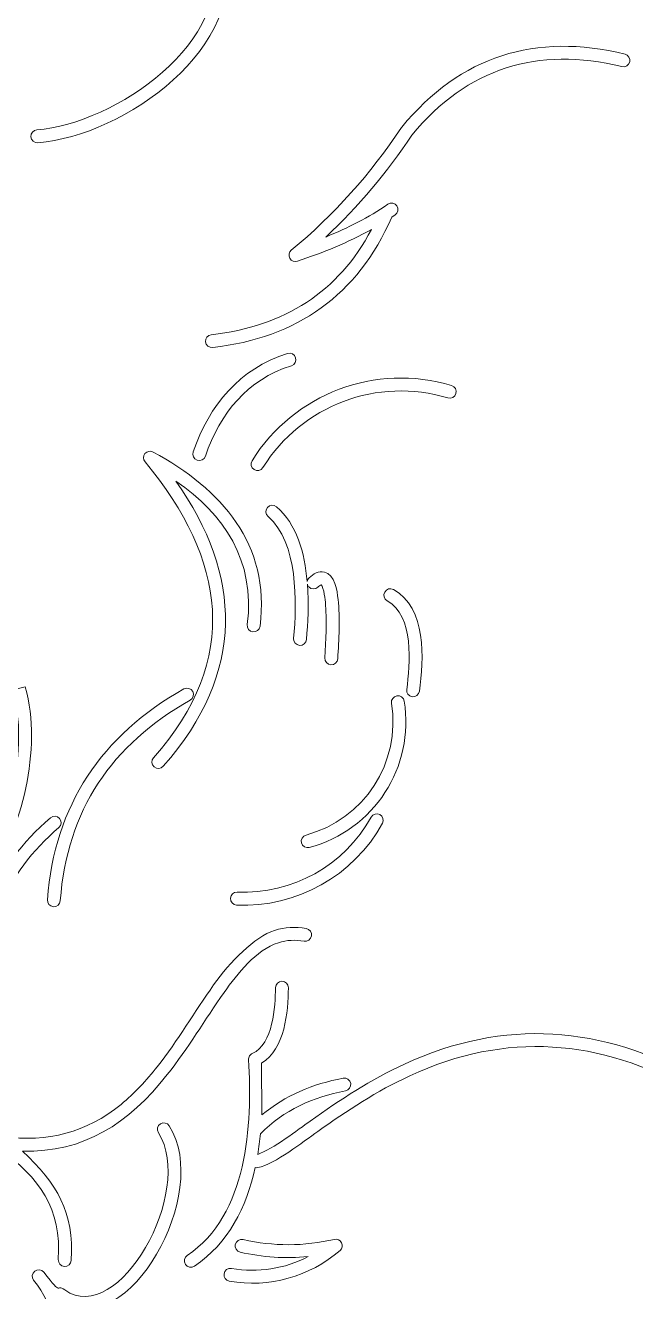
# Model space of a CAD drawing. Header units: centimetres. Extents: x -35.4 to 35.4, y -35.4 to 35.4.
# Drawn here: x 14.6 to 17.44, y -29.49 to -23.59 of the extents above; entities that cross this region are included whole.
import ezdxf

# ---------------------------------------------------------------- set-up
doc = ezdxf.new("R2010")
doc.units = ezdxf.units.CM
doc.header["$MEASUREMENT"] = 0
doc.layers.add('layer 1', color=7, linetype='Continuous')

msp = doc.modelspace()

# ---------------------------------------------------------------- linework, layer by layer
at = {"layer": 'layer 1', "color": 250, "lineweight": 9}
for points, knots in [([(25.92077, -18.09529), (25.92077, -18.09529), (7.04419, -17.76356), (7.04419, -17.76356), (7.04419, -17.76356), (7.04419, -17.76356), (7.04419, -20.26356), (7.04419, -20.26356), (7.04419, -20.26356), (7.04419, -20.26356), (6.44419, -20.26356), (6.44419, -20.26356), (6.44419, -20.26356), (6.44419, -20.26356), (6.44419, -23.76356), (6.44419, -23.76356), (6.44419, -23.76356), (6.44419, -23.76356), (7.04419, -23.76356), (7.04419, -23.76356), (7.04419, -23.76356), (7.04419, -23.76356), (7.04419, -29.17998), (7.04419, -29.17998), (7.04419, -29.17998), (7.04419, -29.17998), (6.44419, -29.17998), (6.44419, -29.17998), (6.44419, -29.17998), (6.44419, -29.17998), (6.44419, -32.67998), (6.44419, -32.67998), (6.44419, -32.67998), (6.44419, -32.67998), (7.04419, -32.67998), (7.04419, -32.67998), (7.04419, -32.67998), (7.04419, -32.67998), (7.04419, -35.17998), (7.04419, -35.17998), (7.04419, -35.17998), (7.04419, -35.17998), (25.92077, -34.84825), (25.92077, -34.84825), (25.92077, -34.84825), (25.92077, -34.84825), (25.92077, -32.67998), (25.92077, -32.67998), (25.92077, -32.67998), (25.92077, -32.67998), (26.52077, -32.67998), (26.52077, -32.67998), (26.52077, -32.67998), (26.52077, -32.67998), (26.52077, -33.27998), (26.52077, -33.27998), (26.52077, -33.27998), (26.52077, -33.27998), (26.82077, -33.27998), (26.82077, -33.27998), (26.82077, -33.27998), (26.90033, -33.27998), (26.97664, -33.24837), (27.0329, -33.19211), (27.0329, -33.19211), (27.08916, -33.13585), (27.12077, -33.05954), (27.12077, -32.97998), (27.12077, -32.97998), (27.12077, -32.97998), (27.12077, -28.87998), (27.12077, -28.87998), (27.12077, -28.87998), (27.12077, -28.71429), (26.98645, -28.57998), (26.82077, -28.57998), (26.82077, -28.57998), (26.82077, -28.57998), (26.52077, -28.57998), (26.52077, -28.57998), (26.52077, -28.57998), (26.52077, -28.57998), (26.52077, -29.17998), (26.52077, -29.17998), (26.52077, -29.17998), (26.52077, -29.17998), (25.92077, -29.17998), (25.92077, -29.17998), (25.92077, -29.17998), (25.92077, -29.17998), (25.92077, -23.76356), (25.92077, -23.76356), (25.92077, -23.76356), (25.92077, -23.76356), (26.59077, -23.76356), (26.59077, -23.76356), (26.59077, -23.76356), (26.59077, -23.76356), (26.59077, -24.36356), (26.59077, -24.36356), (26.59077, -24.36356), (26.59077, -24.36356), (26.82077, -24.36356), (26.82077, -24.36356), (26.82077, -24.36356), (26.90033, -24.36356), (26.97664, -24.33196), (27.0329, -24.2757), (27.0329, -24.2757), (27.08916, -24.21944), (27.12077, -24.14313), (27.12077, -24.06356), (27.12077, -24.06356), (27.12077, -24.06356), (27.12077, -19.96356), (27.12077, -19.96356), (27.12077, -19.96356), (27.12077, -19.79788), (26.98645, -19.66357), (26.82077, -19.66356), (26.82077, -19.66356), (26.82077, -19.66356), (26.59077, -19.66356), (26.59077, -19.66356), (26.59077, -19.66356), (26.59077, -19.66356), (26.59077, -20.26356), (26.59077, -20.26356), (26.59077, -20.26356), (26.59077, -20.26356), (25.92077, -20.26356), (25.92077, -20.26356), (25.92077, -20.26356), (25.92077, -20.26356), (25.92077, -18.09529), (25.92077, -18.09529)], [0, 0, 0, 0, 0.0285714, 0.0285714, 0.0285714, 0.0285714, 0.0571429, 0.0571429, 0.0571429, 0.0571429, 0.0857143, 0.0857143, 0.0857143, 0.0857143, 0.1142857, 0.1142857, 0.1142857, 0.1142857, 0.1428571, 0.1428571, 0.1428571, 0.1428571, 0.1714286, 0.1714286, 0.1714286, 0.1714286, 0.2, 0.2, 0.2, 0.2, 0.2285714, 0.2285714, 0.2285714, 0.2285714, 0.2571429, 0.2571429, 0.2571429, 0.2571429, 0.2857143, 0.2857143, 0.2857143, 0.2857143, 0.3142857, 0.3142857, 0.3142857, 0.3142857, 0.3428571, 0.3428571, 0.3428571, 0.3428571, 0.3714286, 0.3714286, 0.3714286, 0.3714286, 0.4, 0.4, 0.4, 0.4, 0.4285714, 0.4285714, 0.4285714, 0.4285714, 0.4571429, 0.4571429, 0.4571429, 0.4571429, 0.4857143, 0.4857143, 0.4857143, 0.4857143, 0.5142857, 0.5142857, 0.5142857, 0.5142857, 0.5428571, 0.5428571, 0.5428571, 0.5428571, 0.5714286, 0.5714286, 0.5714286, 0.5714286, 0.6, 0.6, 0.6, 0.6, 0.6285714, 0.6285714, 0.6285714, 0.6285714, 0.6571429, 0.6571429, 0.6571429, 0.6571429, 0.6857143, 0.6857143, 0.6857143, 0.6857143, 0.7142857, 0.7142857, 0.7142857, 0.7142857, 0.7428571, 0.7428571, 0.7428571, 0.7428571, 0.7714286, 0.7714286, 0.7714286, 0.7714286, 0.8, 0.8, 0.8, 0.8, 0.8285714, 0.8285714, 0.8285714, 0.8285714, 0.8571429, 0.8571429, 0.8571429, 0.8571429, 0.8857143, 0.8857143, 0.8857143, 0.8857143, 0.9142857, 0.9142857, 0.9142857, 0.9142857, 0.9428571, 0.9428571, 0.9428571, 0.9428571, 1, 1, 1, 1]), ([(15.16053, -22.86424), (15.3394, -22.90902), (15.47948, -23.04801), (15.52563, -23.22654), (15.52563, -23.22654), (15.64493, -23.68796), (15.05975, -24.10096), (14.65682, -24.13291), (14.65682, -24.13291), (14.64035, -24.13421), (14.62585, -24.12184), (14.62454, -24.10537), (14.62454, -24.10537), (14.62324, -24.0889), (14.63561, -24.0744), (14.65208, -24.07309), (14.65208, -24.07309), (15.01621, -24.04423), (15.5767, -23.66376), (15.46755, -23.24156), (15.46755, -23.24156), (15.42689, -23.08431), (15.30351, -22.96189), (15.14595, -22.92244), (15.14595, -22.92244), (15.12993, -22.91843), (15.12013, -22.90208), (15.12414, -22.88605), (15.12414, -22.88605), (15.12815, -22.87003), (15.1445, -22.86023), (15.16053, -22.86424)], [0, 0, 0, 0, 0.1111111, 0.1111111, 0.1111111, 0.1111111, 0.2222222, 0.2222222, 0.2222222, 0.2222222, 0.3333333, 0.3333333, 0.3333333, 0.3333333, 0.4444444, 0.4444444, 0.4444444, 0.4444444, 0.5555556, 0.5555556, 0.5555556, 0.5555556, 0.6666667, 0.6666667, 0.6666667, 0.6666667, 0.7777778, 0.7777778, 0.7777778, 0.7777778, 1, 1, 1, 1]), ([(16.35154, -24.06038), (16.62426, -23.72884), (16.97544, -23.61831), (17.39122, -23.7204), (17.39122, -23.7204), (17.40727, -23.72434), (17.41714, -23.74064), (17.4132, -23.75668), (17.4132, -23.75668), (17.40926, -23.77273), (17.39296, -23.7826), (17.37692, -23.77866), (17.37692, -23.77866), (16.98402, -23.6822), (16.65673, -23.78453), (16.39883, -24.09734), (16.39883, -24.09734), (16.28308, -24.27087), (16.14955, -24.43031), (15.9979, -24.57231), (15.9979, -24.57231), (16.09921, -24.5307), (16.1981, -24.48086), (16.28706, -24.41994), (16.28706, -24.41994), (16.30069, -24.4106), (16.31943, -24.41411), (16.32876, -24.42774), (16.32876, -24.42774), (16.3381, -24.44137), (16.33459, -24.46011), (16.32096, -24.46944), (16.32096, -24.46944), (16.32096, -24.46944), (16.30455, -24.48049), (16.30455, -24.48049), (16.30455, -24.48049), (16.14621, -24.843), (15.86422, -25.04229), (15.47087, -25.08718), (15.47087, -25.08718), (15.45445, -25.08905), (15.43954, -25.07719), (15.43766, -25.06077), (15.43766, -25.06077), (15.43579, -25.04435), (15.44765, -25.02944), (15.46407, -25.02756), (15.46407, -25.02756), (15.80575, -24.98857), (16.05602, -24.82874), (16.21061, -24.53734), (16.21061, -24.53734), (16.10113, -24.59801), (15.98288, -24.64596), (15.86583, -24.68522), (15.86583, -24.68522), (15.85199, -24.68987), (15.83713, -24.6841), (15.83005, -24.67133), (15.83005, -24.67133), (15.82297, -24.65855), (15.82595, -24.6429), (15.83722, -24.63362), (15.83722, -24.63362), (16.0363, -24.46973), (16.20685, -24.27726), (16.34974, -24.06281), (16.34974, -24.06281), (16.34974, -24.06281), (16.35154, -24.06038), (16.35154, -24.06038)], [0, 0, 0, 0, 0.0526316, 0.0526316, 0.0526316, 0.0526316, 0.1052632, 0.1052632, 0.1052632, 0.1052632, 0.1578947, 0.1578947, 0.1578947, 0.1578947, 0.2105263, 0.2105263, 0.2105263, 0.2105263, 0.2631579, 0.2631579, 0.2631579, 0.2631579, 0.3157895, 0.3157895, 0.3157895, 0.3157895, 0.3684211, 0.3684211, 0.3684211, 0.3684211, 0.4210526, 0.4210526, 0.4210526, 0.4210526, 0.4736842, 0.4736842, 0.4736842, 0.4736842, 0.5263158, 0.5263158, 0.5263158, 0.5263158, 0.5789474, 0.5789474, 0.5789474, 0.5789474, 0.6315789, 0.6315789, 0.6315789, 0.6315789, 0.6842105, 0.6842105, 0.6842105, 0.6842105, 0.7368421, 0.7368421, 0.7368421, 0.7368421, 0.7894737, 0.7894737, 0.7894737, 0.7894737, 0.8421053, 0.8421053, 0.8421053, 0.8421053, 0.8947368, 0.8947368, 0.8947368, 0.8947368, 1, 1, 1, 1]), ([(15.85737, -25.13471), (15.86237, -25.15046), (15.8536, -25.16738), (15.83785, -25.17237), (15.83785, -25.17237), (15.63065, -25.23812), (15.50666, -25.39144), (15.43691, -25.59345), (15.43691, -25.59345), (15.43151, -25.60907), (15.41438, -25.61741), (15.39876, -25.61202), (15.39876, -25.61202), (15.38314, -25.60662), (15.3748, -25.58949), (15.38019, -25.57387), (15.38019, -25.57387), (15.45621, -25.3537), (15.59418, -25.18675), (15.81971, -25.11519), (15.81971, -25.11519), (15.83546, -25.11019), (15.85238, -25.11896), (15.85737, -25.13471)], [0, 0, 0, 0, 0.1428571, 0.1428571, 0.1428571, 0.1428571, 0.2857143, 0.2857143, 0.2857143, 0.2857143, 0.4285714, 0.4285714, 0.4285714, 0.4285714, 0.5714286, 0.5714286, 0.5714286, 0.5714286, 0.7142857, 0.7142857, 0.7142857, 0.7142857, 1, 1, 1, 1]), ([(15.65406, -25.61496), (15.84878, -25.30144), (16.2304, -25.15749), (16.58368, -25.2643), (16.58368, -25.2643), (16.5995, -25.26909), (16.6085, -25.28589), (16.60372, -25.3017), (16.60372, -25.3017), (16.59893, -25.31752), (16.58213, -25.32652), (16.56632, -25.32174), (16.56632, -25.32174), (16.239, -25.22277), (15.88544, -25.35614), (15.70502, -25.64662), (15.70502, -25.64662), (15.69631, -25.66065), (15.67775, -25.66499), (15.66371, -25.65627), (15.66371, -25.65627), (15.64968, -25.64756), (15.64534, -25.629), (15.65406, -25.61496)], [0, 0, 0, 0, 0.1428571, 0.1428571, 0.1428571, 0.1428571, 0.2857143, 0.2857143, 0.2857143, 0.2857143, 0.4285714, 0.4285714, 0.4285714, 0.4285714, 0.5714286, 0.5714286, 0.5714286, 0.5714286, 0.7142857, 0.7142857, 0.7142857, 0.7142857, 1, 1, 1, 1]), ([(15.1931, -25.57423), (15.51428, -25.74778), (15.7393, -26.004), (15.69169, -26.38589), (15.69169, -26.38589), (15.68965, -26.40229), (15.67461, -26.41399), (15.65821, -26.41195), (15.65821, -26.41195), (15.64181, -26.40991), (15.63011, -26.39487), (15.63215, -26.37847), (15.63215, -26.37847), (15.66951, -26.07878), (15.52449, -25.86575), (15.29975, -25.7096), (15.29975, -25.7096), (15.60649, -26.14845), (15.6281, -26.59821), (15.24064, -27.03826), (15.24064, -27.03826), (15.22972, -27.05066), (15.2107, -27.05187), (15.19829, -27.04095), (15.19829, -27.04095), (15.18589, -27.03003), (15.18468, -27.01101), (15.1956, -26.9986), (15.1956, -26.9986), (15.60125, -26.53792), (15.53342, -26.07622), (15.15573, -25.61974), (15.15573, -25.61974), (15.14648, -25.60857), (15.14645, -25.59279), (15.15565, -25.58158), (15.15565, -25.58158), (15.16486, -25.57037), (15.18034, -25.56733), (15.1931, -25.57423)], [0, 0, 0, 0, 0.0909091, 0.0909091, 0.0909091, 0.0909091, 0.1818182, 0.1818182, 0.1818182, 0.1818182, 0.2727273, 0.2727273, 0.2727273, 0.2727273, 0.3636364, 0.3636364, 0.3636364, 0.3636364, 0.4545455, 0.4545455, 0.4545455, 0.4545455, 0.5454545, 0.5454545, 0.5454545, 0.5454545, 0.6363636, 0.6363636, 0.6363636, 0.6363636, 0.7272727, 0.7272727, 0.7272727, 0.7272727, 0.8181818, 0.8181818, 0.8181818, 0.8181818, 1, 1, 1, 1]), ([(15.92014, -26.1601), (15.93897, -26.14224), (15.9642, -26.1267), (15.9912, -26.13348), (15.9912, -26.13348), (16.04022, -26.14578), (16.05046, -26.21904), (16.05483, -26.26047), (16.05483, -26.26047), (16.06418, -26.3491), (16.05895, -26.44847), (16.05319, -26.53729), (16.05319, -26.53729), (16.05212, -26.55378), (16.0378, -26.56636), (16.02131, -26.56529), (16.02131, -26.56529), (16.00482, -26.56422), (15.99224, -26.5499), (15.99331, -26.53341), (15.99331, -26.53341), (15.99863, -26.45148), (16.00321, -26.36269), (15.99647, -26.28078), (15.99647, -26.28078), (15.99528, -26.2663), (15.98876, -26.2058), (15.97651, -26.19239), (15.97651, -26.19239), (15.97172, -26.19442), (15.96412, -26.20108), (15.96142, -26.20364), (15.96142, -26.20364), (15.94943, -26.21501), (15.93038, -26.2145), (15.91901, -26.20251), (15.91901, -26.20251), (15.91567, -26.19899), (15.91336, -26.19487), (15.91206, -26.19051), (15.91206, -26.19051), (15.91888, -26.28161), (15.91436, -26.37264), (15.90782, -26.44762), (15.90782, -26.44762), (15.90638, -26.46408), (15.89178, -26.47633), (15.87532, -26.4749), (15.87532, -26.4749), (15.85886, -26.47346), (15.84661, -26.45886), (15.84804, -26.4424), (15.84804, -26.4424), (15.86246, -26.27706), (15.86985, -25.9948), (15.72889, -25.87482), (15.72889, -25.87482), (15.7163, -25.86411), (15.71477, -25.84511), (15.72548, -25.83253), (15.72548, -25.83253), (15.73619, -25.81994), (15.75519, -25.81841), (15.76777, -25.82912), (15.76777, -25.82912), (15.86176, -25.90912), (15.89937, -26.04283), (15.91105, -26.17801), (15.91105, -26.17801), (15.91191, -26.17139), (15.91495, -26.16503), (15.92014, -26.1601)], [0, 0, 0, 0, 0.0526316, 0.0526316, 0.0526316, 0.0526316, 0.1052632, 0.1052632, 0.1052632, 0.1052632, 0.1578947, 0.1578947, 0.1578947, 0.1578947, 0.2105263, 0.2105263, 0.2105263, 0.2105263, 0.2631579, 0.2631579, 0.2631579, 0.2631579, 0.3157895, 0.3157895, 0.3157895, 0.3157895, 0.3684211, 0.3684211, 0.3684211, 0.3684211, 0.4210526, 0.4210526, 0.4210526, 0.4210526, 0.4736842, 0.4736842, 0.4736842, 0.4736842, 0.5263158, 0.5263158, 0.5263158, 0.5263158, 0.5789474, 0.5789474, 0.5789474, 0.5789474, 0.6315789, 0.6315789, 0.6315789, 0.6315789, 0.6842105, 0.6842105, 0.6842105, 0.6842105, 0.7368421, 0.7368421, 0.7368421, 0.7368421, 0.7894737, 0.7894737, 0.7894737, 0.7894737, 0.8421053, 0.8421053, 0.8421053, 0.8421053, 0.8947368, 0.8947368, 0.8947368, 0.8947368, 1, 1, 1, 1]), ([(16.27198, -26.22632), (16.27997, -26.21186), (16.29828, -26.20658), (16.31275, -26.21457), (16.31275, -26.21457), (16.46765, -26.30015), (16.45398, -26.54061), (16.434, -26.68865), (16.434, -26.68865), (16.43179, -26.70503), (16.41663, -26.71658), (16.40026, -26.71437), (16.40026, -26.71437), (16.38388, -26.71216), (16.37233, -26.697), (16.37454, -26.68063), (16.37454, -26.68063), (16.39031, -26.56375), (16.40935, -26.33649), (16.28373, -26.26709), (16.28373, -26.26709), (16.26927, -26.2591), (16.26399, -26.24079), (16.27198, -26.22632)], [0, 0, 0, 0, 0.1428571, 0.1428571, 0.1428571, 0.1428571, 0.2857143, 0.2857143, 0.2857143, 0.2857143, 0.4285714, 0.4285714, 0.4285714, 0.4285714, 0.5714286, 0.5714286, 0.5714286, 0.5714286, 0.7142857, 0.7142857, 0.7142857, 0.7142857, 1, 1, 1, 1]), ([(14.59787, -26.66827), (14.68033, -26.9648), (14.57826, -27.32507), (14.42994, -27.57374), (14.42994, -27.57374), (14.33001, -27.74128), (14.18782, -27.90337), (14.01495, -28.00293), (14.01495, -28.00293), (14.01495, -28.00293), (14.00559, -27.9387), (14.00559, -27.9387), (14.00559, -27.9387), (14.16058, -27.84328), (14.28831, -27.69405), (14.3784, -27.543), (14.3784, -27.543), (14.51747, -27.30983), (14.61869, -26.96313), (14.53956, -26.68236), (14.53956, -26.68236), (14.53956, -26.68236), (14.59787, -26.66827), (14.59787, -26.66827)], [0, 0, 0, 0, 0.1428571, 0.1428571, 0.1428571, 0.1428571, 0.2857143, 0.2857143, 0.2857143, 0.2857143, 0.4285714, 0.4285714, 0.4285714, 0.4285714, 0.5714286, 0.5714286, 0.5714286, 0.5714286, 0.7142857, 0.7142857, 0.7142857, 0.7142857, 1, 1, 1, 1]), ([(14.70121, -27.66026), (14.73463, -27.21933), (14.95285, -26.89426), (15.33694, -26.67809), (15.33694, -26.67809), (15.35134, -26.66998), (15.36969, -26.67512), (15.37779, -26.68952), (15.37779, -26.68952), (15.3859, -26.70392), (15.38076, -26.72227), (15.36636, -26.73037), (15.36636, -26.73037), (14.99977, -26.9367), (14.79294, -27.24389), (14.76103, -27.6648), (14.76103, -27.6648), (14.75979, -27.68127), (14.74533, -27.69369), (14.72885, -27.69244), (14.72885, -27.69244), (14.71238, -27.6912), (14.69996, -27.67674), (14.70121, -27.66026)], [0, 0, 0, 0, 0.1428571, 0.1428571, 0.1428571, 0.1428571, 0.2857143, 0.2857143, 0.2857143, 0.2857143, 0.4285714, 0.4285714, 0.4285714, 0.4285714, 0.5714286, 0.5714286, 0.5714286, 0.5714286, 0.7142857, 0.7142857, 0.7142857, 0.7142857, 1, 1, 1, 1]), ([(15.90556, -27.35861), (16.1763, -27.28643), (16.34843, -27.02097), (16.3039, -26.74435), (16.3039, -26.74435), (16.30128, -26.72803), (16.31244, -26.71259), (16.32875, -26.70996), (16.32875, -26.70996), (16.34507, -26.70734), (16.36051, -26.7185), (16.36314, -26.73481), (16.36314, -26.73481), (16.41256, -27.04183), (16.2215, -27.33648), (15.92102, -27.41659), (15.92102, -27.41659), (15.90505, -27.42084), (15.88856, -27.41129), (15.8843, -27.39533), (15.8843, -27.39533), (15.88005, -27.37936), (15.8896, -27.36287), (15.90556, -27.35861)], [0, 0, 0, 0, 0.1428571, 0.1428571, 0.1428571, 0.1428571, 0.2857143, 0.2857143, 0.2857143, 0.2857143, 0.4285714, 0.4285714, 0.4285714, 0.4285714, 0.5714286, 0.5714286, 0.5714286, 0.5714286, 0.7142857, 0.7142857, 0.7142857, 0.7142857, 1, 1, 1, 1]), ([(15.5848, -27.6247), (15.84147, -27.63688), (16.08539, -27.50023), (16.20904, -27.27498), (16.20904, -27.27498), (16.21699, -27.2605), (16.23529, -27.25517), (16.24978, -27.26312), (16.24978, -27.26312), (16.26426, -27.27107), (16.26959, -27.28937), (16.26164, -27.30386), (16.26164, -27.30386), (16.127, -27.5491), (15.86141, -27.69789), (15.58196, -27.68464), (15.58196, -27.68464), (15.56545, -27.68385), (15.55263, -27.66975), (15.55341, -27.65325), (15.55341, -27.65325), (15.5542, -27.63674), (15.5683, -27.62392), (15.5848, -27.6247)], [0, 0, 0, 0, 0.1428571, 0.1428571, 0.1428571, 0.1428571, 0.2857143, 0.2857143, 0.2857143, 0.2857143, 0.4285714, 0.4285714, 0.4285714, 0.4285714, 0.5714286, 0.5714286, 0.5714286, 0.5714286, 0.7142857, 0.7142857, 0.7142857, 0.7142857, 1, 1, 1, 1]), ([(14.388, -28.14572), (14.38794, -28.16224), (14.37441, -28.17567), (14.35789, -28.17561), (14.35789, -28.17561), (14.34137, -28.17555), (14.32794, -28.16202), (14.328, -28.1455), (14.328, -28.1455), (14.32928, -27.79893), (14.45122, -27.50493), (14.71552, -27.27843), (14.71552, -27.27843), (14.72806, -27.26768), (14.74707, -27.26914), (14.75782, -27.28169), (14.75782, -27.28169), (14.76857, -27.29423), (14.76711, -27.31324), (14.75456, -27.32399), (14.75456, -27.32399), (14.50354, -27.53911), (14.38922, -27.81662), (14.388, -28.14572)], [0, 0, 0, 0, 0.1428571, 0.1428571, 0.1428571, 0.1428571, 0.2857143, 0.2857143, 0.2857143, 0.2857143, 0.4285714, 0.4285714, 0.4285714, 0.4285714, 0.5714286, 0.5714286, 0.5714286, 0.5714286, 0.7142857, 0.7142857, 0.7142857, 0.7142857, 1, 1, 1, 1]), ([(15.75899, -27.80307), (15.80737, -27.78758), (15.85678, -27.7852), (15.90671, -27.79401), (15.90671, -27.79401), (15.92298, -27.79687), (15.93391, -27.81249), (15.93104, -27.82876), (15.93104, -27.82876), (15.92818, -27.84503), (15.91256, -27.85596), (15.89629, -27.85309), (15.89629, -27.85309), (15.85597, -27.84599), (15.81638, -27.84769), (15.77729, -27.86021), (15.77729, -27.86021), (15.67134, -27.89414), (15.58599, -28.00445), (15.52421, -28.09175), (15.52421, -28.09175), (15.4343, -28.21882), (15.35659, -28.35252), (15.25962, -28.47508), (15.25962, -28.47508), (15.07824, -28.70433), (14.87082, -28.83919), (14.5848, -28.83125), (14.5848, -28.83125), (14.7476, -28.98322), (14.82524, -29.11534), (14.812, -29.34042), (14.812, -29.34042), (14.81103, -29.35692), (14.79678, -29.36958), (14.78029, -29.36861), (14.78029, -29.36861), (14.76379, -29.36764), (14.75113, -29.35339), (14.7521, -29.3369), (14.7521, -29.3369), (14.76607, -29.09948), (14.6677, -28.95622), (14.47411, -28.81807), (14.47411, -28.81807), (14.46276, -28.80997), (14.45851, -28.79564), (14.46363, -28.78266), (14.46363, -28.78266), (14.46874, -28.76968), (14.48161, -28.76209), (14.49545, -28.76391), (14.49545, -28.76391), (14.70182, -28.791), (14.8826, -28.74571), (15.04406, -28.61341), (15.04406, -28.61341), (15.10693, -28.56189), (15.16222, -28.50149), (15.21257, -28.43785), (15.21257, -28.43785), (15.30873, -28.31631), (15.38601, -28.18319), (15.47524, -28.05709), (15.47524, -28.05709), (15.55025, -27.94971), (15.66688, -27.83239), (15.75899, -27.80307)], [0, 0, 0, 0, 0.0555556, 0.0555556, 0.0555556, 0.0555556, 0.1111111, 0.1111111, 0.1111111, 0.1111111, 0.1666667, 0.1666667, 0.1666667, 0.1666667, 0.2222222, 0.2222222, 0.2222222, 0.2222222, 0.2777778, 0.2777778, 0.2777778, 0.2777778, 0.3333333, 0.3333333, 0.3333333, 0.3333333, 0.3888889, 0.3888889, 0.3888889, 0.3888889, 0.4444444, 0.4444444, 0.4444444, 0.4444444, 0.5, 0.5, 0.5, 0.5, 0.5555556, 0.5555556, 0.5555556, 0.5555556, 0.6111111, 0.6111111, 0.6111111, 0.6111111, 0.6666667, 0.6666667, 0.6666667, 0.6666667, 0.7222222, 0.7222222, 0.7222222, 0.7222222, 0.7777778, 0.7777778, 0.7777778, 0.7777778, 0.8333333, 0.8333333, 0.8333333, 0.8333333, 0.8888889, 0.8888889, 0.8888889, 0.8888889, 1, 1, 1, 1]), ([(15.6422, -28.38791), (15.64525, -28.38292), (15.64979, -28.37876), (15.65551, -28.3762), (15.65551, -28.3762), (15.75264, -28.33277), (15.76265, -28.15846), (15.76344, -28.06948), (15.76344, -28.06948), (15.76359, -28.05296), (15.77719, -28.0396), (15.79371, -28.03975), (15.79371, -28.03975), (15.81023, -28.0399), (15.82359, -28.0535), (15.82344, -28.07002), (15.82344, -28.07002), (15.82244, -28.18265), (15.80759, -28.35548), (15.69882, -28.42115), (15.69882, -28.42115), (15.69882, -28.42115), (15.70002, -28.66276), (15.70002, -28.66276), (15.70002, -28.66276), (15.80835, -28.572), (15.93746, -28.51791), (16.07863, -28.49191), (16.07863, -28.49191), (16.09488, -28.48891), (16.11058, -28.49972), (16.11357, -28.51597), (16.11357, -28.51597), (16.11657, -28.53222), (16.10576, -28.54792), (16.08951, -28.55091), (16.08951, -28.55091), (15.93841, -28.57875), (15.80222, -28.6406), (15.69338, -28.75027), (15.69338, -28.75027), (15.6901, -28.78244), (15.68584, -28.81457), (15.68045, -28.8464), (15.68045, -28.8464), (15.74842, -28.82424), (15.87223, -28.72882), (15.92521, -28.69116), (15.92521, -28.69116), (16.06587, -28.59114), (16.20673, -28.49845), (16.36396, -28.42582), (16.36396, -28.42582), (16.8314, -28.20991), (17.28342, -28.24661), (17.73235, -28.49516), (17.73235, -28.49516), (17.74681, -28.50317), (17.75207, -28.52149), (17.74407, -28.53594), (17.74407, -28.53594), (17.73606, -28.5504), (17.71774, -28.55566), (17.70329, -28.54766), (17.70329, -28.54766), (17.27113, -28.30839), (16.83915, -28.27242), (16.38912, -28.48029), (16.38912, -28.48029), (16.23537, -28.55131), (16.09753, -28.64225), (15.95998, -28.74006), (15.95998, -28.74006), (15.89289, -28.78776), (15.76056, -28.89111), (15.68189, -28.90813), (15.68189, -28.90813), (15.67731, -28.90912), (15.67275, -28.909), (15.66848, -28.90796), (15.66848, -28.90796), (15.62776, -29.09217), (15.54431, -29.26122), (15.38584, -29.36716), (15.38584, -29.36716), (15.37211, -29.37634), (15.35341, -29.37263), (15.34423, -29.35889), (15.34423, -29.35889), (15.33505, -29.34516), (15.33876, -29.32646), (15.3525, -29.31728), (15.3525, -29.31728), (15.63437, -29.12884), (15.65622, -28.70943), (15.63781, -28.4054), (15.63781, -28.4054), (15.63743, -28.39903), (15.63908, -28.39298), (15.6422, -28.38791)], [0, 0, 0, 0, 0.0384615, 0.0384615, 0.0384615, 0.0384615, 0.0769231, 0.0769231, 0.0769231, 0.0769231, 0.1153846, 0.1153846, 0.1153846, 0.1153846, 0.1538462, 0.1538462, 0.1538462, 0.1538462, 0.1923077, 0.1923077, 0.1923077, 0.1923077, 0.2307692, 0.2307692, 0.2307692, 0.2307692, 0.2692308, 0.2692308, 0.2692308, 0.2692308, 0.3076923, 0.3076923, 0.3076923, 0.3076923, 0.3461538, 0.3461538, 0.3461538, 0.3461538, 0.3846154, 0.3846154, 0.3846154, 0.3846154, 0.4230769, 0.4230769, 0.4230769, 0.4230769, 0.4615385, 0.4615385, 0.4615385, 0.4615385, 0.5, 0.5, 0.5, 0.5, 0.5384615, 0.5384615, 0.5384615, 0.5384615, 0.5769231, 0.5769231, 0.5769231, 0.5769231, 0.6153846, 0.6153846, 0.6153846, 0.6153846, 0.6538462, 0.6538462, 0.6538462, 0.6538462, 0.6923077, 0.6923077, 0.6923077, 0.6923077, 0.7307692, 0.7307692, 0.7307692, 0.7307692, 0.7692308, 0.7692308, 0.7692308, 0.7692308, 0.8076923, 0.8076923, 0.8076923, 0.8076923, 0.8461538, 0.8461538, 0.8461538, 0.8461538, 0.8846154, 0.8846154, 0.8846154, 0.8846154, 0.9230769, 0.9230769, 0.9230769, 0.9230769, 1, 1, 1, 1]), ([(14.78165, -29.47825), (15.03275, -29.65413), (15.3904, -29.01841), (15.21822, -28.74556), (15.21822, -28.74556), (15.2094, -28.73159), (15.21361, -28.713), (15.22758, -28.70418), (15.22758, -28.70418), (15.24155, -28.69536), (15.26014, -28.69957), (15.26896, -28.71354), (15.26896, -28.71354), (15.46748, -29.02813), (15.0797, -29.71955), (14.7668, -29.53985), (14.7668, -29.53985), (14.83333, -29.64231), (14.83318, -29.73439), (14.80641, -29.79953), (14.80641, -29.79953), (14.8025, -29.81558), (14.78621, -29.82549), (14.77016, -29.82158), (14.77016, -29.82158), (14.75411, -29.81767), (14.7442, -29.80138), (14.74811, -29.78533), (14.74811, -29.78533), (14.76058, -29.68675), (14.73525, -29.55805), (14.63682, -29.43271), (14.63682, -29.43271), (14.62662, -29.41971), (14.6289, -29.40079), (14.64189, -29.39058), (14.64189, -29.39058), (14.65489, -29.38038), (14.67381, -29.38266), (14.68402, -29.39565), (14.68402, -29.39565), (14.77821, -29.51559), (14.73495, -29.44554), (14.78165, -29.47825)], [0, 0, 0, 0, 0.0833333, 0.0833333, 0.0833333, 0.0833333, 0.1666667, 0.1666667, 0.1666667, 0.1666667, 0.25, 0.25, 0.25, 0.25, 0.3333333, 0.3333333, 0.3333333, 0.3333333, 0.4166667, 0.4166667, 0.4166667, 0.4166667, 0.5, 0.5, 0.5, 0.5, 0.5833333, 0.5833333, 0.5833333, 0.5833333, 0.6666667, 0.6666667, 0.6666667, 0.6666667, 0.75, 0.75, 0.75, 0.75, 0.8333333, 0.8333333, 0.8333333, 0.8333333, 1, 1, 1, 1]), ([(15.61226, -29.24325), (15.75223, -29.2756), (15.89794, -29.27527), (16.03782, -29.24232), (16.03782, -29.24232), (16.05144, -29.23911), (16.06506, -29.24542), (16.07142, -29.25788), (16.07142, -29.25788), (16.07778, -29.27035), (16.0749, -29.28508), (16.06431, -29.29422), (16.06431, -29.29422), (15.9223, -29.41688), (15.73284, -29.46941), (15.54816, -29.43765), (15.54816, -29.43765), (15.53188, -29.43484), (15.52088, -29.41928), (15.52368, -29.40299), (15.52368, -29.40299), (15.52649, -29.38671), (15.54205, -29.37571), (15.55834, -29.37851), (15.55834, -29.37851), (15.68141, -29.39968), (15.80682, -29.37946), (15.91569, -29.32296), (15.91569, -29.32296), (15.80986, -29.33284), (15.70281, -29.32576), (15.59874, -29.30171), (15.59874, -29.30171), (15.58265, -29.29799), (15.57255, -29.28182), (15.57627, -29.26572), (15.57627, -29.26572), (15.57999, -29.24963), (15.59616, -29.23953), (15.61226, -29.24325)], [0, 0, 0, 0, 0.0909091, 0.0909091, 0.0909091, 0.0909091, 0.1818182, 0.1818182, 0.1818182, 0.1818182, 0.2727273, 0.2727273, 0.2727273, 0.2727273, 0.3636364, 0.3636364, 0.3636364, 0.3636364, 0.4545455, 0.4545455, 0.4545455, 0.4545455, 0.5454545, 0.5454545, 0.5454545, 0.5454545, 0.6363636, 0.6363636, 0.6363636, 0.6363636, 0.7272727, 0.7272727, 0.7272727, 0.7272727, 0.8181818, 0.8181818, 0.8181818, 0.8181818, 1, 1, 1, 1])]:
    msp.add_open_spline(points, degree=3, knots=knots, dxfattribs=at)

doc.saveas('drawing.dxf')
